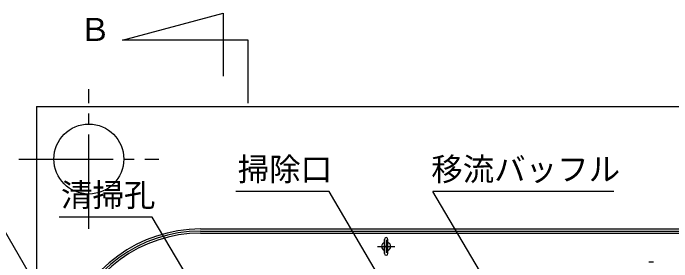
# Model space of a CAD drawing. Units: millimetres, scale not verified. Extents: x -8910 to 8910, y -6308 to 6308.
# Drawn here: x -6140 to -4257, y 1542 to 2254 of the extents above; entities that cross this region are included whole.
import ezdxf
from ezdxf.enums import TextEntityAlignment as Align

# ---------------------------------------------------------------- set-up
doc = ezdxf.new("R2010")
doc.units = ezdxf.units.MM
doc.header["$LTSCALE"] = 30
doc.linetypes.add('CHAIN1', pattern=[8, 5, -1, 1, -1])
doc.linetypes.add('CHAIN2', pattern=[12, 9, -1, 1, -1])
for name, color, linetype, lineweight in [('0-2_空気管', 3, 'Continuous', 25), ('0-4_機器', 2, 'Continuous', 25), ('0-5_文字', 7, 'Continuous', 25)]:
    doc.layers.add(name, color=color, linetype=linetype, lineweight=lineweight)
doc.styles.add('ＭＳ ゴシック', font='')
doc.styles.get('ＭＳ ゴシック').set_extended_font_data('MS Gothic')

msp = doc.modelspace()

# ---------------------------------------------------------------- linework, layer by layer
at = {"layer": '0-2_空気管'}
for p, q in [((-5539.91, 2253.66), (-5539.91, 2073.66)), ((-5467.91, 1996.49), (-5467.91, 2176.49)), ((-5604.75, 1636.47), (-3835.85, 1636.47)), ((-5604.75, 1630.47), (-3835.85, 1630.47)), ((-5604.75, 1624.47), (-3835.85, 1624.47)), ((-5078.85, 1566.22), (-5078.85, 1606.72)), ((-5068.85, 1566.22), (-5068.85, 1606.72)), ((-4322.97, 1542.5), (-4308.84, 1542.5))]:
    msp.add_line(p, q, dxfattribs=at)
at = {"layer": '0-2_空気管', "linetype": 'CHAIN1'}
for p, q in [((-5073.84, 1605.62), (-5073.84, 1568.63)), ((-5098.85, 1586.47), (-5048.85, 1586.47))]:
    msp.add_line(p, q, dxfattribs=at)
at = {"layer": '0-2_空気管'}
msp.add_lwpolyline([(-5467.91, 2176.49), (-5827.91, 2176.49), (-5539.91, 2253.66)], dxfattribs=at)
for centre, radius, start, end in [((-5604.75, 1236.47), 400, 90, 162.542), ((-5604.75, 1236.47), 394, 90, 162.542), ((-5604.75, 1236.47), 388, 90, 162.542), ((-5073.84, 1606.72), 5, 0, 180), ((-5073.84, 1586.47), 12.75, 113.089, 246.911), ((-5073.84, 1586.47), 6, 146.443, 213.557), ((-5073.84, 1586.47), 12.75, 293.089, 66.911), ((-5073.84, 1586.47), 6, 326.443, 33.557), ((-5073.84, 1566.22), 5, 180, 0)]:
    msp.add_arc(centre, radius, start, end, dxfattribs=at)
at = {"layer": '0-4_機器', "linetype": 'CHAIN2'}
for p, q in [((-5923.84, 1636.47), (-5923.84, 2036.47)), ((-6123.84, 1836.47), (-5723.84, 1836.47))]:
    msp.add_line(p, q, dxfattribs=at)
at = {"layer": '0-4_機器'}
for q in [(-6073.84, -413.53), (-3273.85, 1986.47)]:
    msp.add_line((-6073.84, 1986.47), q, dxfattribs=at)
msp.add_circle((-5923.84, 1836.47), 100, dxfattribs=at)
at = {"layer": '0-5_文字', "color": 3}
for p, q in [((-5237.1, 1743.46), (-5503.1, 1743.46)), ((-4691.05, 818.83), (-5237.1, 1743.46)), ((-4422.74, 1743.55), (-4940.74, 1743.55)), ((-4521.81, 1039.08), (-4940.74, 1743.55)), ((-5742.59, 1669.77), (-6008.59, 1669.77)), ((-5314.47, 949.39), (-5743.03, 1670.54))]:
    msp.add_line(p, q, dxfattribs=at)
msp.add_lwpolyline([(-5753.37, 917.74), (-6212.41, 1712.81), (-6730.41, 1712.81)], dxfattribs=at)

# ---------------------------------------------------------------- texts
at = {"layer": '0-2_空気管', "color": 4, "style": 'ＭＳ ゴシック'}
msp.add_text('Ｂ', height=65.98, dxfattribs=at).set_placement((-5951.28, 2154.24), align=Align.BOTTOM_LEFT)
at = {"layer": '0-5_文字', "color": 4, "style": 'ＭＳ ゴシック'}
for s, p in [('掃除口', (-5498.1, 1754.46)), ('移流バッフル', (-4944.74, 1754.55)), ('清掃孔', (-6003.59, 1680.77))]:
    msp.add_text(s, height=65.98, dxfattribs=at).set_placement(p, align=Align.BOTTOM_LEFT)

doc.saveas('drawing.dxf')
